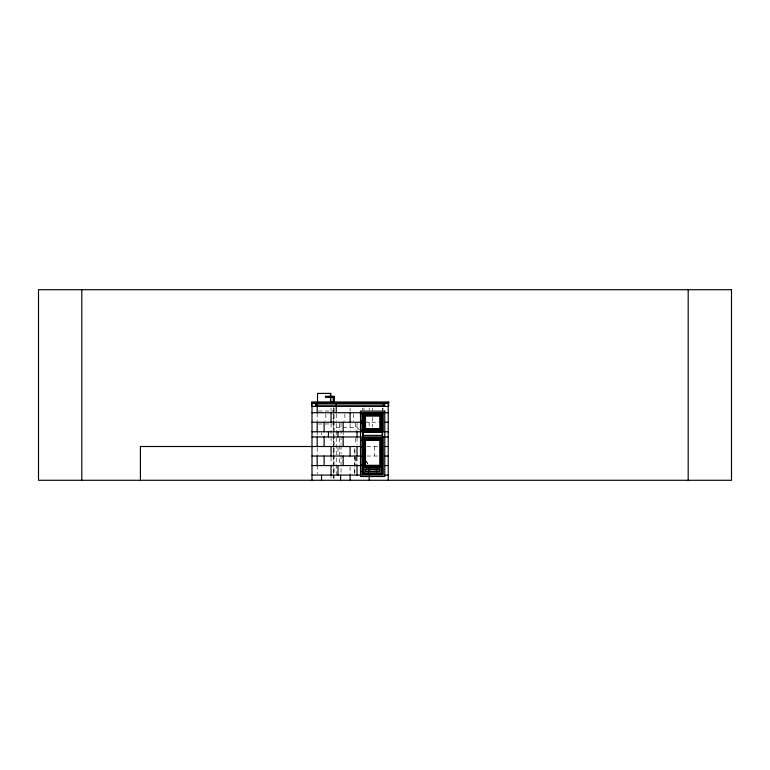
<?xml version="1.0" encoding="UTF-8"?>
<svg xmlns="http://www.w3.org/2000/svg" width="770" height="770" viewBox="0 0 770 770"><rect width="100%" height="100%" fill="white"/><g stroke="black" fill="none" stroke-linecap="round" stroke-linejoin="round"><path stroke-width="0.58" stroke-dasharray="3.85 2.89" d="M318.328 410.988L334.093 410.988M365.047 422.249L378.696 422.249M318.328 423.981L334.093 423.981M336.249 427.446L357.039 427.446L360.649 431.056M366.963 446.504L378.773 446.504M334.093 454.3L333.227 454.3L333.227 407.85M366.963 456.033L378.773 456.033M366.019 460.903L367.858 463.502M366.424 461.923L367.646 463.656M383.027 407.956L383.027 410.333M382.594 408.081L382.594 412.98M374.364 446.504L374.364 456.033M372.632 407.956L372.632 410.333M372.632 417.484L372.632 427.013M369.167 407.956L369.167 410.333M369.167 422.249L369.167 427.013M363.969 407.956L363.969 410.333M362.67 408.081L362.67 410.593M357.039 423.115L357.039 431.778M357.039 437.437L357.039 444.656M357.039 457.226L357.039 465.561M356.606 457.226L356.606 464.368M355.268 423.115L355.268 430.132M355.307 438.168L355.268 444.165M355.307 457.226L355.307 464.368M353.574 413.914L353.574 421.055M350.109 407.956L350.109 411.526M350.109 423.442L350.109 430.584M350.109 466.755L350.109 475.09M344.912 413.914L344.912 421.055M343.179 432.817L343.179 434.896M341.043 423.115L341.043 434.925M341.043 436.109L341.043 444.377M341.043 445.561L341.043 453.828M341.043 455.012L341.043 473.906M339.281 423.115L339.281 430.199M339.281 438.168L339.281 444.377M339.281 445.31L339.281 464.454M337.982 447.697L337.982 454.839M336.249 413.914L336.249 421.055M336.249 423.442L336.249 430.584M336.249 431.017L336.249 475.09M334.093 407.859L334.093 478.228M333.66 407.85L333.66 478.228M333.227 456.697L333.227 473.444M333.227 474.638L333.227 478.228M331.052 407.956L331.052 411.526M331.052 423.442L331.052 444.117M331.052 457.226L331.052 464.368M331.052 476.13L331.052 478.209M325.854 413.914L325.854 421.055M321.523 432.817L321.523 434.896M317.202 413.346L317.192 421.055M317.192 431.778L317.192 434.896M317.192 447.697L317.192 454.839M317.192 465.561L317.192 473.897M354.806 473.897L354.845 447.697L354.778 473.897"/><path stroke-width="1.16" d="M316.99 404.577C315.748 406.618 314.699 402.681 316.788 403.827M333.67 401.728L333.66 396.694M315.681 404.933L316.239 404.385L315.459 404.385M383.45 403.827C385.539 402.681 384.49 406.618 383.248 404.577M325.431 396.694L334.093 396.694M334.093 397.128L325.431 397.128L325.431 396.281L334.093 396.261L334.093 401.901M332.784 401.892L334.517 401.892M311.561 402.498L388.658 402.498M311.994 402.931L388.224 402.931M311.994 403.191L388.224 403.191M311.994 412.72L361.13 412.72M384.673 412.72L388.224 412.72M360.995 414.279L361.996 414.279M360.995 421.209L361.996 421.209M311.994 422.249L361.13 422.249M385.106 422.249L388.224 422.249M360.995 423.462L361.996 423.462M360.995 430.392L361.996 430.392M311.994 431.778L361.043 431.778M362.67 431.778L382.594 431.778M384.625 431.778L388.224 431.778M311.994 436.975L361.043 436.975M384.625 436.975L388.224 436.975M360.995 440.353L361.996 440.353M361.197 446.504L140.419 446.504L140.419 480.288M385.106 446.504L388.224 446.504M360.995 447.283L361.996 447.283M311.994 456.033L361.197 456.033M385.106 456.033L388.224 456.033M360.995 464.608L361.996 464.608M311.994 465.561L361.197 465.561M385.106 465.561L388.224 465.561M363.969 466.812L381.294 466.812M363.969 467.246L381.294 467.246M365.481 469.892L379.774 469.892M360.995 471.538L361.996 471.538M311.994 475.09L361.197 475.09M384.644 475.09L388.224 475.09M688.188 289.713L688.188 480.288M388.224 402.498L388.224 480.288M384.759 403.499L384.759 405.049L315.459 405.049L315.459 403.499M382.594 431.248L382.594 437.235M382.161 432.124L382.161 435.368L363.103 435.368L363.103 432.124M376.53 468.16L376.53 471.972M369.167 476.13L369.167 480.288M368.734 468.16L368.734 471.972M362.67 431.248L362.67 437.235M357.039 431.778L357.039 436.975M357.039 446.504L357.039 456.033M357.039 465.561L357.039 475.09M350.109 412.72L350.109 422.249M350.109 446.504L350.109 456.033M350.109 475.09L350.109 480.288M343.179 422.249L343.179 431.778M343.179 436.975L343.179 446.504M343.179 456.033L343.179 465.561M340.581 475.09L340.581 480.288M337.982 431.778L337.982 436.975M337.982 465.561L337.982 475.09M336.249 403.191L336.249 412.72M333.227 396.694L333.227 401.892M331.052 412.72L331.052 422.249M331.052 446.504L331.052 456.033M331.052 465.561L331.052 475.09M330.705 402.065L330.705 393.403L317.538 393.403L317.538 402.065M330.532 393.403L330.532 402.065M328.453 431.778L328.453 436.975M324.122 422.249L324.122 431.778M324.122 436.975L324.122 446.504M324.122 456.033L324.122 465.561M321.523 475.09L321.523 480.288M317.192 403.191L317.192 412.72M317.192 422.249L317.192 431.778M317.192 436.975L317.192 446.504M317.192 456.033L317.192 465.561M311.994 402.498L311.994 480.288M81.812 289.713L81.812 480.288M731.5 289.713L38.5 289.713L38.5 480.288L731.5 480.288L731.5 289.713M388.658 402.065L311.561 402.065L311.561 406.396L388.658 406.396L388.658 402.065M384.759 411.113L360.504 411.113L360.504 476.514L384.759 476.514L384.759 411.113M383.239 412.633L362.016 412.633L362.016 432.124L383.239 432.124L383.239 412.633M382.372 413.5L362.882 413.5L362.882 431.258L382.372 431.258L382.372 413.5M381.728 414.144L363.536 414.144L363.536 430.603L381.728 430.603L381.728 414.144M381.294 414.578L363.969 414.578L363.969 430.17L381.294 430.17L381.294 414.578M380.64 415.232L364.614 415.232L364.614 429.525L380.64 429.525L380.64 415.232M379.774 416.098L365.481 416.098L365.481 428.659L379.774 428.659L379.774 416.098M383.239 436.888L362.016 436.888L362.016 475.003L383.239 475.003L383.239 436.888M382.372 437.755L362.882 437.755L362.882 474.137L382.372 474.137L382.372 437.755M381.728 438.4L363.536 438.4L363.536 473.483L381.728 473.483L381.728 438.4M381.294 438.833L363.969 438.833L363.969 473.05L381.294 473.05L381.294 438.833M380.64 439.487L364.614 439.487L364.614 466.168L380.64 466.168L380.64 439.487M379.774 440.353L365.481 440.353L365.481 465.301L379.774 465.301L379.774 440.353M379.774 468.766L365.481 468.766L365.481 471.538L379.774 471.538L379.774 468.766"/></g></svg>
